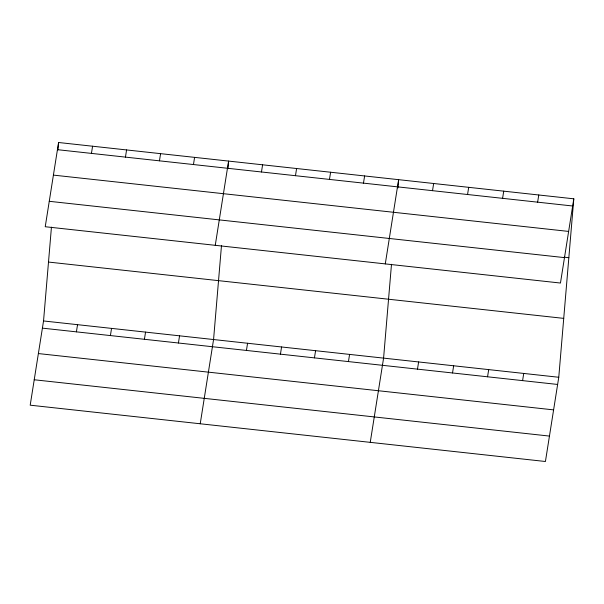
<?xml version="1.0" encoding="UTF-8"?>
<svg xmlns="http://www.w3.org/2000/svg" width="604" height="604" viewBox="0 0 604 604"><rect width="100%" height="100%" fill="white"/><g stroke="black" fill="none" stroke-linecap="round" stroke-linejoin="round"><path stroke-width="0.91" d="M573.8 198.814L560.459 283.042L45.232 226.734L58.573 142.499L573.8 198.814L558.768 377.266L545.427 461.501L30.2 405.186L43.541 320.958L51.446 227.127M57.954 149.86L58.573 142.499M221.472 245.715L213.567 339.539L200.226 423.774M227.98 168.44L228.599 161.079L215.258 245.315M391.49 264.295L383.585 358.119L370.244 442.354M397.923 187.942L398.625 179.667L385.284 263.895M91.446 153.393L92.578 146.213M76.406 331.853L77.546 324.673M125.451 157.108L126.583 149.928M110.411 335.567L111.551 328.387M159.456 160.83L160.588 153.643M144.416 339.289L145.556 332.102M193.461 164.545L194.594 157.365M178.422 343.004L179.562 335.824M261.464 171.981L262.604 164.794M246.432 350.433L247.572 343.253M295.469 175.696L296.609 168.516M280.437 354.155L281.577 346.975M329.474 179.411L330.614 172.231M314.442 357.87L315.582 350.69M363.48 183.125L364.62 175.945M348.448 361.585L349.588 354.405M432.524 190.675L433.657 183.495M417.485 369.135L418.625 361.955M467.556 194.503L468.696 187.323M452.524 372.962L453.657 365.782M502.596 198.331L503.728 191.151M487.556 376.79L488.696 369.61M537.628 202.166L538.768 194.979M522.596 380.618L523.728 373.438M57.44 149.679L572.66 205.994M53.409 175.107L568.636 231.423M564.227 257.198L568.84 257.704M49.264 201.306L564.483 257.621M48.501 262.06L563.728 318.376M43.541 320.958L558.768 377.266M42.401 328.138L557.628 384.454M38.377 353.567L553.604 409.882M34.224 379.765L549.451 436.08"/></g></svg>
